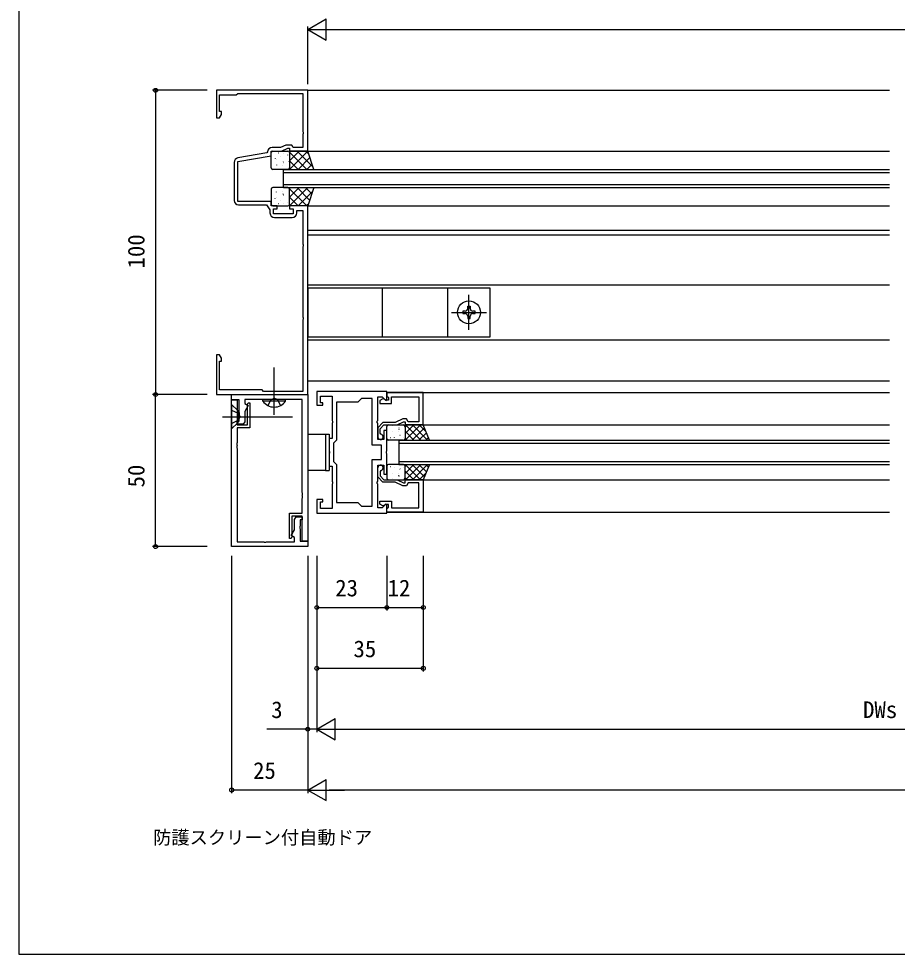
# Model space of a CAD drawing. Units: millimetres, scale not verified. Extents: x -437 to 438, y -681 to 679.
# Drawn here: x -436.7 to -147.9, y -681.2 to -373.7 of the extents above; entities that cross this region are included whole.
import ezdxf
from ezdxf.enums import TextEntityAlignment as Align

# ---------------------------------------------------------------- set-up
doc = ezdxf.new("R2010")
doc.units = ezdxf.units.MM
doc.header["$LTSCALE"] = 4
for name, color, linetype in [('0-1_USER1', 3, 'Continuous'), ('0-2_YKK_11', 7, 'Continuous'), ('0-3_YKK_12', 2, 'Continuous'), ('0-4_YKK_13', 4, 'Continuous'), ('0-6_YKK_D', 6, 'Continuous'), ('0-7_YKK_ZWAK', 7, 'Continuous')]:
    doc.layers.add(name, color=color, linetype=linetype)
doc.styles.add('ＭＳ ゴシック', font='')
doc.styles.get('ＭＳ ゴシック').set_extended_font_data('MS Gothic')

msp = doc.modelspace()

# ---------------------------------------------------------------- linework, layer by layer
at = {"layer": '0-2_YKK_11'}
for p, q in [((-365.9, -420.891), (-365.9, -433.4)), ((-352.6, -439), (-346.8, -439)), ((-366.7, -497.2), (-341.7, -497.2)), ((-341.7, -547.2), (-366.7, -547.2))]:
    msp.add_line(p, q, dxfattribs=at)
for points in [[(-341.7, -497.2), (-341.7, -435.2), (-347.7, -435.2), (-347.7, -436.2), (-346.5, -436.2), (-346.5, -437.8), (-352.9, -437.8), (-352.9, -436.2), (-351.7, -436.2), (-351.7, -435.2), (-353.7, -435.2), (-353.7, -433.7), (-364.7, -433.7), (-364.7, -420.64), (-353.7, -418.7), (-353.7, -417.2), (-350.345, -417.2), (-348.2, -416.2), (-347.7, -416.2), (-347.7, -417.2), (-341.7, -417.2), (-341.7, -397.2), (-371.7, -397.2), (-371.7, -406.2), (-370.7, -406.2), (-370.07, -405.109), (-370.07, -404.2), (-370.7, -404.2), (-370.7, -398.7), (-365.2, -398.7), (-364.7, -398.2), (-343.3, -398.2), (-343.3, -410.742), (-343.18, -410.925), (-343.18, -411.475), (-343.3, -411.658), (-343.3, -416), (-346.5, -416), (-346.962, -415.2), (-348.895, -415.2)], [(-354.899, -417.451), (-355.147, -417.737), (-364.66, -419.414)], [(-348.895, -415.2), (-350.611, -416), (-353.4, -416)], [(-364.4, -434.9), (-355.2, -434.9), (-354.1, -436.471), (-354.1, -437.5)], [(-345.3, -437.5), (-345.3, -436.7), (-343.3, -436.7), (-343.3, -447.742), (-343.18, -447.925), (-343.18, -448.475), (-343.3, -448.658), (-343.3, -471.742), (-343.18, -471.925), (-343.18, -472.475), (-343.3, -472.658), (-343.3, -496.2), (-356.2, -496.2), (-356.7, -495.7), (-370.7, -495.7), (-370.7, -486.2), (-370.07, -486.2), (-370.07, -485.291), (-370.7, -484.2), (-371.7, -484.2), (-371.7, -497.2), (-341.7, -497.2)], [(-341.7, -497.2), (-341.7, -545.4), (-343.5, -545.4), (-343.5, -537.2), (-346.9, -537.2), (-346.9, -543.581), (-346.838, -543.725), (-347.15, -544.5), (-347.7, -544.5), (-347.7, -536.2), (-343.5, -536.2), (-343.5, -531.358), (-343.38, -531.175), (-343.38, -530.625), (-343.5, -530.442), (-343.5, -530.358), (-343.38, -530.175), (-343.38, -529.625), (-343.5, -529.442), (-343.5, -498.83), (-352.242, -498.83), (-352.425, -498.71), (-352.975, -498.71), (-353.158, -498.83), (-362.4, -498.83), (-362.4, -500.2), (-361.29, -500.841), (-362.4, -502.763), (-362.4, -506.134), (-362.9, -507), (-364.9, -507), (-364.9, -506), (-364.2, -506), (-364.2, -503.958), (-364.08, -503.775), (-364.08, -503.225), (-364.2, -503.042), (-364.2, -499), (-366.7, -499), (-366.7, -497.2)], [(-315.7, -496.2), (-338.7, -496.2), (-338.7, -500.7), (-336.7, -500.7), (-336.7, -499.9), (-337.5, -499.9), (-337.5, -497.7), (-333.7, -497.7), (-333.7, -505.742), (-333.58, -505.925), (-333.58, -506.475), (-333.7, -506.658), (-333.7, -511.7), (-334.7, -511.7), (-334.7, -515.742), (-334.58, -515.925), (-334.58, -516.475), (-334.7, -516.658), (-334.7, -520.7), (-333.7, -520.7), (-333.7, -525.742), (-333.58, -525.925), (-333.58, -526.475), (-333.7, -526.658), (-333.7, -534.7), (-337.5, -534.7), (-337.5, -532.5), (-336.7, -532.5), (-336.7, -531.7), (-338.7, -531.7), (-338.7, -536.2), (-315.7, -536.2), (-315.7, -533.4), (-316.07, -533.246), (-317.224, -534.4), (-318.7, -534.4), (-318.7, -526.658), (-318.82, -526.475), (-318.82, -525.925), (-318.7, -525.742)], [(-318.7, -525.742), (-318.7, -520.4), (-316.7, -520.4), (-316.7, -523.4), (-315.7, -523.4), (-315.7, -516.658), (-315.82, -516.475), (-315.82, -515.925), (-315.7, -515.742), (-315.7, -509), (-316.7, -509), (-316.7, -512), (-318.7, -512), (-318.7, -506.658), (-318.82, -506.475), (-318.82, -505.925), (-318.7, -505.742), (-318.7, -498), (-317.224, -498), (-316.07, -499.154), (-315.7, -499), (-315.7, -496.2)], [(-303.7, -496.5), (-315.7, -496.5), (-315.7, -497.7), (-315.4, -498), (-315.2, -498.2), (-315.2, -499.1), (-316.15, -499.1), (-316.65, -498.6), (-316.961, -498.6), (-318, -499.2), (-318, -500.1), (-314.2, -500.1), (-314.2, -498), (-305.2, -498), (-305.2, -506.2), (-308.7, -506.2), (-309.277, -505.2), (-310.422, -505.2), (-312.995, -506.4), (-317.05, -506.4), (-318.7, -508.187), (-318.7, -511.1)], [(-317.65, -510.213), (-317.9, -509.917), (-317.9, -508.5), (-316.7, -507.2), (-312.345, -507.2), (-310.2, -506.2), (-309.7, -506.2), (-309.7, -507.2), (-303.7, -507.2), (-303.7, -496.5)], [(-366.7, -547.2), (-366.7, -499), (-364.9, -499), (-364.9, -507.2), (-361.5, -507.2), (-361.5, -500.819), (-361.562, -500.675), (-361.25, -499.9), (-360.7, -499.9), (-360.7, -508.2), (-364.9, -508.2), (-364.9, -513.042), (-365.02, -513.225), (-365.02, -513.775), (-364.9, -513.958), (-364.9, -514.042), (-365.02, -514.225), (-365.02, -514.775), (-364.9, -514.958), (-364.9, -545.57), (-356.158, -545.57), (-355.975, -545.69), (-355.425, -545.69), (-355.242, -545.57), (-346, -545.57), (-346, -544.2), (-347.11, -543.559), (-346, -541.637), (-346, -538.266), (-345.5, -537.4), (-343.5, -537.4), (-343.5, -538.4), (-344.2, -538.4), (-344.2, -540.442), (-344.32, -540.625), (-344.32, -541.175), (-344.2, -541.358), (-344.2, -545.4), (-341.7, -545.4), (-341.7, -547.2)], [(-303.7, -535.9), (-315.7, -535.9), (-315.7, -534.7), (-315.4, -534.4), (-315.2, -534.2), (-315.2, -533.3), (-316.15, -533.3), (-316.65, -533.8), (-316.961, -533.8), (-318, -533.2), (-318, -532.3), (-314.2, -532.3), (-314.2, -534.4), (-305.2, -534.4), (-305.2, -526.2), (-308.7, -526.2), (-309.277, -527.2), (-310.422, -527.2), (-312.995, -526), (-317.05, -526), (-318.7, -524.213), (-318.7, -521.3)], [(-317.65, -522.187), (-317.9, -522.483), (-317.9, -523.9), (-316.7, -525.2), (-312.345, -525.2), (-310.2, -526.2), (-309.7, -526.2), (-309.7, -525.2), (-303.7, -525.2), (-303.7, -535.9)]]:
    msp.add_lwpolyline(points, dxfattribs=at)
msp.add_lwpolyline([(-320.5, -533.9), (-320.5, -518.6), (-317.5, -518.6), (-317.5, -513.8), (-320.5, -513.8), (-320.5, -498.5), (-324, -498.5), (-325.2, -499.7), (-332.2, -499.7), (-332.2, -512.2), (-333.2, -513.2), (-333.2, -519.2), (-332.2, -520.2), (-332.2, -532.7), (-325.2, -532.7), (-324, -533.9)], close=True, dxfattribs=at)
for centre, radius, start, end in [((-353.4, -417.5), 1.5, 90, 178.12739), ((-364.4, -420.891), 1.5, 100.00001, 179.99999), ((-364.4, -433.4), 1.5, 180.00001, 269.99999), ((-352.6, -437.5), 1.5, 180.00001, 269.99999), ((-346.8, -437.5), 1.5, 270.00001, 359.99999), ((-317.8, -511.1), 0.9, 180, 80.40594), ((-317.8, -521.3), 0.9, 279.59406, 180)]:
    msp.add_arc(centre, radius, start, end, dxfattribs=at)
at = {"layer": '0-3_YKK_12'}
for p, q in [((-341.7, -397.2), (-150.45, -397.2)), ((-341.7, -417.2), (-150.45, -417.2)), ((-349.7, -429.2), (-349.7, -423.2)), ((-349.7, -423.2), (-150.45, -423.2)), ((-349.7, -424.2), (-150.45, -424.2)), ((-349.7, -428.2), (-150.45, -428.2)), ((-349.7, -429.2), (-150.45, -429.2)), ((-341.7, -435.2), (-150.45, -435.2)), ((-341.7, -443.2), (-150.45, -443.2)), ((-341.7, -444.7), (-150.45, -444.7)), ((-341.7, -461.2), (-150.45, -461.2)), ((-341.7, -479.2), (-150.45, -479.2)), ((-341.7, -492.7), (-150.45, -492.7)), ((-315.7, -496.5), (-150.45, -496.5)), ((-303.7, -507.2), (-150.45, -507.2)), ((-311.7, -512.2), (-311.7, -520.2)), ((-311.7, -512.2), (-150.45, -512.2)), ((-311.7, -513.2), (-150.45, -513.2)), ((-311.7, -519.2), (-150.45, -519.2)), ((-311.7, -520.2), (-150.45, -520.2)), ((-303.7, -525.2), (-150.45, -525.2)), ((-315.7, -535.9), (-150.45, -535.9))]:
    msp.add_line(p, q, dxfattribs=at)
at = {"layer": '0-4_YKK_13'}
for p, q in [((-353.7, -422.7), (-353.7, -417.7)), ((-353.2, -417.2), (-348.2, -417.2)), ((-353.136, -417.644), (-353.16, -417.688)), ((-351.192, -417.836), (-351.28, -417.883)), ((-349.777, -418.008), (-349.785, -418.015)), ((-347.7, -417.543), (-347.357, -417.2)), ((-347.7, -420.372), (-344.528, -417.2)), ((-347.7, -423.2), (-341.7, -417.2)), ((-342.043, -423.2), (-347.7, -417.543)), ((-347.7, -417.7), (-347.7, -422.7)), ((-339.943, -422.472), (-345.215, -417.2)), ((-341.357, -418.229), (-342.386, -417.2)), ((-352.402, -419.669), (-352.426, -419.713)), ((-351.982, -419.983), (-351.99, -419.989)), ((-350.512, -419.078), (-350.536, -419.122)), ((-349.778, -421.102), (-349.802, -421.146)), ((-349.667, -420.726), (-349.755, -420.772)), ((-348.321, -418.435), (-348.345, -418.478)), ((-347.888, -420.511), (-347.912, -420.555)), ((-347.795, -419.827), (-347.802, -419.834)), ((-344.872, -423.2), (-347.7, -420.372)), ((-344.872, -423.2), (-340.993, -419.321)), ((-348.2, -423.2), (-353.2, -423.2)), ((-351.97, -421.745), (-351.994, -421.789)), ((-349.962, -421.769), (-349.97, -421.775)), ((-349.346, -423.179), (-349.357, -423.2)), ((-342.043, -423.2), (-340.286, -421.443)), ((-353.7, -429.7), (-353.7, -434.7)), ((-348.2, -429.2), (-353.2, -429.2)), ((-349.346, -429.221), (-349.357, -429.2)), ((-347.7, -429.543), (-347.357, -429.2)), ((-347.7, -432.372), (-344.528, -429.2)), ((-347.7, -435.2), (-341.7, -429.2)), ((-342.043, -435.2), (-347.7, -429.543)), ((-347.7, -434.7), (-347.7, -429.7)), ((-341.079, -433.336), (-345.215, -429.2)), ((-344.872, -435.2), (-340.114, -430.443)), ((-340.372, -431.215), (-342.386, -429.2)), ((-352.402, -432.731), (-352.426, -432.687)), ((-351.97, -430.655), (-351.994, -430.611)), ((-351.982, -432.417), (-351.99, -432.411)), ((-350.512, -433.322), (-350.536, -433.278)), ((-349.962, -430.631), (-349.97, -430.625)), ((-349.778, -431.298), (-349.802, -431.254)), ((-349.667, -431.674), (-349.755, -431.628)), ((-347.888, -431.889), (-347.912, -431.845)), ((-347.795, -432.573), (-347.802, -432.566)), ((-344.872, -435.2), (-347.7, -432.372)), ((-353.2, -435.2), (-348.2, -435.2)), ((-353.136, -434.756), (-353.16, -434.712)), ((-351.192, -434.564), (-351.28, -434.517)), ((-349.777, -434.392), (-349.785, -434.385)), ((-348.321, -433.965), (-348.345, -433.922)), ((-342.043, -435.2), (-341.528, -434.685)), ((-317.2, -462.2), (-317.2, -478.2)), ((-295.7, -462.2), (-295.7, -478.2)), ((-288.7, -475.95), (-288.7, -464.45)), ((-294.45, -470.2), (-282.95, -470.2)), ((-289.11, -468.15), (-289.11, -468.97)), ((-288.29, -468.97), (-288.29, -468.15)), ((-287.47, -470.61), (-286.65, -470.61)), ((-352.7, -503.83), (-352.7, -488.33)), ((-366.7, -500.5), (-366.7, -508.5)), ((-348.95, -498.83), (-356.45, -498.83)), ((-348.95, -499.339), (-348.95, -498.83)), ((-364.7, -502.5), (-364.7, -506.5)), ((-369.7, -504.5), (-346.7, -504.5)), ((-366.7, -508.5), (-364.7, -506.5)), ((-315.2, -507.2), (-310.2, -507.2)), ((-314.419, -507.2), (-314.426, -507.213)), ((-306.866, -507.2), (-309.7, -510.034)), ((-309.111, -507.2), (-309.7, -507.789)), ((-304.621, -507.2), (-309.621, -512.2)), ((-304.543, -512.2), (-309.543, -507.2)), ((-302.298, -512.2), (-307.298, -507.2)), ((-302.798, -509.455), (-305.053, -507.2)), ((-335.84, -510.2), (-334.7, -510.2)), ((-334.7, -510.2), (-334.7, -522.2)), ((-315.7, -511.7), (-315.7, -507.7)), ((-313.97, -509.245), (-313.994, -509.289)), ((-313.982, -507.483), (-313.99, -507.489)), ((-311.962, -509.269), (-311.97, -509.275)), ((-311.778, -508.602), (-311.802, -508.646)), ((-311.667, -508.226), (-311.755, -508.272)), ((-309.888, -508.011), (-309.912, -508.055)), ((-309.7, -507.7), (-309.7, -511.7)), ((-306.788, -512.2), (-309.7, -509.288)), ((-303.322, -508.146), (-307.376, -512.2)), ((-302.68, -509.75), (-305.13, -512.2)), ((-315.427, -511.913), (-315.451, -511.957)), ((-310.2, -512.2), (-315.2, -512.2)), ((-314.428, -511.477), (-314.435, -511.484)), ((-313.236, -511.27), (-313.26, -511.314)), ((-311.346, -510.679), (-311.37, -510.723)), ((-310.24, -511.322), (-310.248, -511.328)), ((-309.033, -512.2), (-309.7, -511.533)), ((-302.039, -511.353), (-302.885, -512.2)), ((-335.84, -522.2), (-334.7, -522.2)), ((-315.7, -520.7), (-315.7, -524.7)), ((-315.427, -520.487), (-315.451, -520.443)), ((-310.2, -520.2), (-315.2, -520.2)), ((-314.428, -520.923), (-314.435, -520.916)), ((-313.236, -521.13), (-313.26, -521.086)), ((-311.346, -521.721), (-311.37, -521.677)), ((-310.24, -521.078), (-310.248, -521.072)), ((-306.788, -520.2), (-309.7, -523.112)), ((-309.033, -520.2), (-309.7, -520.867)), ((-309.7, -524.7), (-309.7, -520.7)), ((-306.866, -525.2), (-309.7, -522.366)), ((-304.621, -525.2), (-309.621, -520.2)), ((-304.543, -520.2), (-309.543, -525.2)), ((-303.322, -524.254), (-307.376, -520.2)), ((-302.298, -520.2), (-307.298, -525.2)), ((-302.68, -522.65), (-305.13, -520.2)), ((-302.039, -521.047), (-302.885, -520.2)), ((-315.2, -525.2), (-310.2, -525.2)), ((-314.419, -525.2), (-314.426, -525.187)), ((-313.97, -523.155), (-313.994, -523.111)), ((-313.982, -524.917), (-313.99, -524.911)), ((-311.962, -523.131), (-311.97, -523.125)), ((-311.778, -523.798), (-311.802, -523.754)), ((-311.667, -524.174), (-311.755, -524.128)), ((-309.888, -524.389), (-309.912, -524.345)), ((-309.111, -525.2), (-309.7, -524.611)), ((-302.798, -522.945), (-305.053, -525.2))]:
    msp.add_line(p, q, dxfattribs=at)
for points in [[(-339.7, -423.2), (-341.7, -417.2), (-347.7, -417.2), (-347.7, -423.2)], [(-339.7, -429.2), (-341.7, -435.2), (-347.7, -435.2), (-347.7, -429.2)], [(-341.7, -478.2), (-281.7, -478.2), (-281.7, -462.2), (-341.7, -462.2)], [(-301.7, -512.2), (-303.7, -507.2), (-309.7, -507.2), (-309.7, -512.2)], [(-341.54, -522.2), (-341.54, -510.2), (-335.84, -510.2), (-335.84, -522.2)], [(-301.7, -520.2), (-303.7, -525.2), (-309.7, -525.2), (-309.7, -520.2)]]:
    msp.add_lwpolyline(points, close=True, dxfattribs=at)
for points in [[(-289.93, -469.79), (-290.75, -469.79), (-290.75, -470.61), (-289.93, -470.61)], [(-289.11, -468.97), (-289.11, -468.15), (-288.29, -468.15), (-288.29, -468.97)], [(-286.65, -470.61), (-286.65, -469.79), (-287.47, -469.79)], [(-289.11, -471.43), (-289.11, -472.25), (-288.29, -472.25), (-288.29, -471.43)], [(-366.7, -500.5), (-364.7, -502.5), (-364.7, -506.5)], [(-348.95, -499.339), (-356.45, -499.339), (-356.45, -498.83)], [(-354.75, -500.839), (-353.845, -498.984), (-352.7, -498.375)], [(-350.65, -500.839), (-351.555, -498.984), (-352.7, -498.375)], [(-366.7, -502.3), (-364.547, -503.35), (-363.936, -504.5)], [(-366.7, -506.7), (-364.547, -505.65), (-363.936, -504.5)]]:
    msp.add_lwpolyline(points, dxfattribs=at)
msp.add_circle((-288.7, -470.2), 3.75, dxfattribs=at)
for centre, radius, start, end in [((-353.2, -417.7), 0.5, 90, 180), ((-348.2, -417.7), 0.5, 0, 90), ((-353.2, -422.7), 0.5, 180, 270), ((-348.2, -422.7), 0.5, 270, 0), ((-353.2, -429.7), 0.5, 90, 180), ((-348.2, -429.7), 0.5, 0, 90), ((-353.2, -434.7), 0.5, 180, 270), ((-348.2, -434.7), 0.5, 270, 0), ((-289.93, -468.97), 0.82, 270, 0), ((-287.47, -468.97), 0.82, 180, 270), ((-289.93, -471.43), 0.82, 0, 90), ((-287.47, -471.43), 0.82, 90, 180), ((-352.7, -496.803), 4.527, 214.06671, 325.93329), ((-315.2, -507.7), 0.5, 90, 180), ((-310.2, -507.7), 0.5, 0, 90), ((-315.2, -511.7), 0.5, 180, 270), ((-310.2, -511.7), 0.5, 270, 0), ((-315.2, -520.7), 0.5, 90, 180), ((-310.2, -520.7), 0.5, 0, 90), ((-315.2, -524.7), 0.5, 180, 270), ((-310.2, -524.7), 0.5, 270, 0)]:
    msp.add_arc(centre, radius, start, end, dxfattribs=at)
at = {"layer": '0-6_YKK_D'}
for p, q in [((-341.7, -377.2), (-335.638, -373.7)), ((-335.638, -380.7), (-335.638, -373.7)), ((-341.7, -395.2), (-341.7, -376.2)), ((-341.7, -377.2), (-335.638, -380.7)), ((-341.7, -377.2), (-329.576, -377.2)), ((-334.7, -377.2), (-1.2, -377.2)), ((-374.7, -397.2), (-392.7, -397.2)), ((-391.7, -397.2), (-391.7, -497.2)), ((-374.7, -497.2), (-392.7, -497.2)), ((-374.7, -497.2), (-392.7, -497.2)), ((-391.7, -547.2), (-391.7, -497.2)), ((-374.7, -547.2), (-392.7, -547.2)), ((-366.7, -550.2), (-366.7, -628.2)), ((-341.7, -550.2), (-341.7, -608.2)), ((-341.7, -550.2), (-341.7, -628.2)), ((-341.7, -550.2), (-341.7, -628.2)), ((-338.699, -550.2), (-338.699, -568.2)), ((-338.699, -550.2), (-338.699, -588.2)), ((-338.699, -550.2), (-338.699, -608.2)), ((-338.699, -550.2), (-338.699, -608.2)), ((-315.699, -550.2), (-315.699, -568.2)), ((-315.699, -550.2), (-315.699, -568.2)), ((-303.7, -550.2), (-303.7, -568.2)), ((-303.7, -550.2), (-303.7, -588.2)), ((-338.699, -567.2), (-315.699, -567.2)), ((-315.699, -567.2), (-303.7, -567.2)), ((-338.699, -587.2), (-303.7, -587.2)), ((-338.699, -607.2), (-332.637, -603.7)), ((-332.637, -610.7), (-332.637, -603.7)), ((-341.7, -607.2), (-355.147, -607.2)), ((-338.699, -607.2), (-341.7, -607.2)), ((-338.699, -607.2), (-336.149, -607.2)), ((-338.699, -607.2), (-332.637, -610.7)), ((-338.699, -607.2), (-326.575, -607.2)), ((-331.699, -607.2), (33.8, -607.2)), ((-341.7, -627.2), (-335.638, -623.7)), ((-335.638, -630.7), (-335.638, -623.7)), ((-341.7, -627.2), (-366.7, -627.2)), ((-341.7, -627.2), (-335.638, -630.7)), ((-341.7, -627.2), (-329.576, -627.2)), ((376.3, -627.2), (-334.7, -627.2))]:
    msp.add_line(p, q, dxfattribs=at)
for centre in [(-391.7, -397.2), (-391.7, -497.2), (-391.7, -497.2), (-391.7, -547.2), (-338.699, -567.2), (-315.699, -567.2), (-315.699, -567.2), (-303.7, -567.2), (-338.699, -587.2), (-303.7, -587.2), (-341.7, -607.2), (-366.7, -627.2)]:
    msp.add_circle(centre, 0.637, dxfattribs=at)
at = {"layer": '0-7_YKK_ZWAK'}
msp.add_line((-436.7, 643.8), (-436.7, -681.2), dxfattribs=at)
msp.add_lwpolyline([(-436.7, -681.2), (438.3, -681.2), (438.3, 643.8)], dxfattribs=at)

# ---------------------------------------------------------------- texts
at = {"layer": '0-1_USER1', "style": 'ＭＳ ゴシック'}
msp.add_text('防護スクリーン付自動ドア', height=4.399, dxfattribs=at).set_placement((-392.518, -646.314), align=Align.BOTTOM_LEFT)
at = {"layer": '0-6_YKK_D', "style": 'ＭＳ ゴシック'}
for s, p in [('100', (-393.7, -455.765)), ('50', (-393.7, -527.74))]:
    msp.add_text(s, height=5.499, rotation=90, dxfattribs=at).set_placement(p, align=Align.BOTTOM_LEFT)
for s, p in [('23', (-332.653, -565.2)), ('12', (-315.452, -565.2)), ('35', (-326.654, -585.2)), ('3', (-353.701, -605.2)), ('DWs', (-159.155, -605.2)), ('25', (-359.654, -625.2))]:
    msp.add_text(s, height=5.499, dxfattribs=at).set_placement(p, align=Align.BOTTOM_LEFT)

doc.saveas('drawing.dxf')
